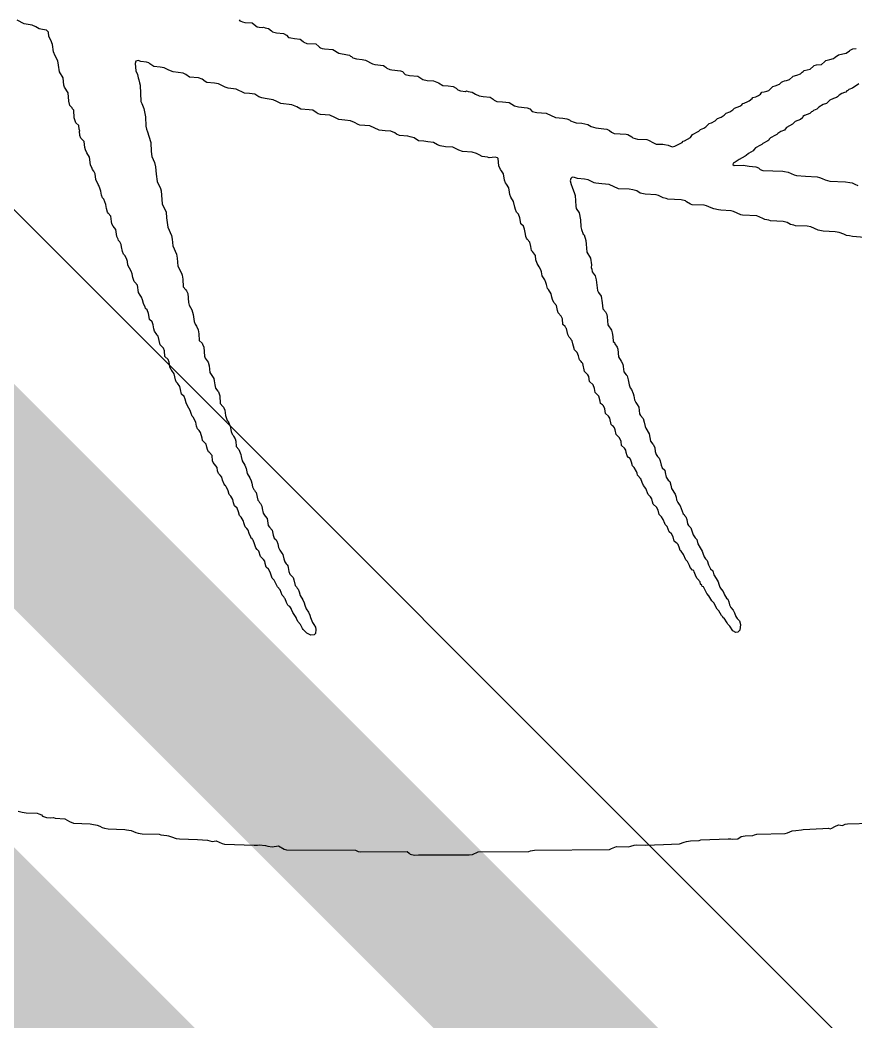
# Model space of a CAD drawing. Header units: inches. Extents: x 0 to 12.7, y -0.1 to 3.5.
# Drawn here: x 0.9198 to 1.025, y 0.5391 to 0.6652 of the extents above; entities that cross this region are included whole.
import ezdxf

# ---------------------------------------------------------------- set-up
doc = ezdxf.new("R2010")
doc.units = ezdxf.units.IN
doc.header["$MEASUREMENT"] = 0
doc.layers.add('Bottom Overlay', color=54, linetype='Continuous')
doc.layers.add('Top Layer', color=1, linetype='Continuous')

msp = doc.modelspace()

# ---------------------------------------------------------------- linework, layer by layer
at = {"layer": 'Bottom Overlay'}
for p, q in [((0.92032, 0.66476), (0.91945, 0.66521)), ((0.9206, 0.66469), (0.92032, 0.66476)), ((0.94739, 0.66524), (0.94749, 0.66514)), ((0.94749, 0.66514), (0.94763, 0.66507)), ((0.94763, 0.66507), (0.94784, 0.665)), ((0.94784, 0.665), (0.94812, 0.66493)), ((0.94812, 0.66493), (0.94902, 0.66486)), ((0.94902, 0.66486), (0.94951, 0.66451)), ((0.92133, 0.66458), (0.9206, 0.66469)), ((0.92182, 0.66438), (0.92133, 0.66458)), ((0.92224, 0.6641), (0.92182, 0.66438)), ((0.92265, 0.66403), (0.92224, 0.6641)), ((0.92314, 0.66396), (0.92265, 0.66403)), ((0.92338, 0.66371), (0.92314, 0.66396)), ((0.92345, 0.66316), (0.92338, 0.66371)), ((0.94951, 0.66451), (0.94965, 0.66438)), ((0.94965, 0.66438), (0.94993, 0.66431)), ((0.94993, 0.66431), (0.95038, 0.66427)), ((0.95038, 0.66427), (0.95048, 0.66431)), ((0.95048, 0.66431), (0.95069, 0.66424)), ((0.95069, 0.66424), (0.95111, 0.66417)), ((0.95111, 0.66417), (0.95149, 0.66385)), ((0.95149, 0.66385), (0.9516, 0.66375)), ((0.9516, 0.66375), (0.95209, 0.66361)), ((0.95209, 0.66361), (0.95299, 0.66354)), ((0.95299, 0.66354), (0.95334, 0.66333)), ((0.9237, 0.66271), (0.92345, 0.66316)), ((0.92391, 0.66215), (0.9237, 0.66271)), ((0.95334, 0.66333), (0.95362, 0.66305)), ((0.95362, 0.66305), (0.95389, 0.66298)), ((0.95389, 0.66298), (0.95438, 0.66291)), ((0.95438, 0.66291), (0.95508, 0.66284)), ((0.95508, 0.66284), (0.95546, 0.66253)), ((0.95546, 0.66253), (0.95556, 0.66243)), ((0.95556, 0.66243), (0.95591, 0.66229)), ((0.95591, 0.66229), (0.95703, 0.66222)), ((0.92401, 0.66121), (0.92391, 0.66215)), ((0.92422, 0.66072), (0.92401, 0.66121)), ((0.95703, 0.66222), (0.95741, 0.6619)), ((0.95741, 0.6619), (0.95751, 0.6618)), ((0.95751, 0.6618), (0.95765, 0.66173)), ((0.95765, 0.66173), (0.95786, 0.66166)), ((0.95786, 0.66166), (0.95814, 0.66159)), ((0.95814, 0.66159), (0.95918, 0.66152)), ((0.95918, 0.66152), (0.95995, 0.66104)), ((0.95995, 0.66104), (0.96103, 0.66086)), ((1.0234, 0.66097), (1.02379, 0.66107)), ((1.02379, 0.66107), (1.02421, 0.66135)), ((1.02421, 0.66135), (1.02431, 0.66145)), ((1.02431, 0.66145), (1.02466, 0.66159)), ((1.02466, 0.66159), (1.02507, 0.66166)), ((0.92457, 0.6601), (0.92422, 0.66072)), ((0.92464, 0.65954), (0.92457, 0.6601)), ((0.93441, 0.66006), (0.93431, 0.65975)), ((0.93431, 0.65975), (0.93438, 0.65884)), ((0.93469, 0.66013), (0.93441, 0.66006)), ((0.93504, 0.65999), (0.93469, 0.66013)), ((0.93573, 0.65992), (0.93504, 0.65999)), ((0.93601, 0.65985), (0.93573, 0.65992)), ((0.93615, 0.65971), (0.93601, 0.65985)), ((0.93664, 0.65937), (0.93615, 0.65971)), ((0.96103, 0.66086), (0.9613, 0.66079)), ((0.9613, 0.66079), (0.96141, 0.66069)), ((0.96141, 0.66069), (0.96155, 0.66062)), ((0.96155, 0.66062), (0.96169, 0.66048)), ((0.96169, 0.66048), (0.96217, 0.66034)), ((0.96217, 0.66034), (0.96287, 0.66027)), ((0.96287, 0.66027), (0.96332, 0.66017)), ((0.96332, 0.66017), (0.96419, 0.65971)), ((0.96419, 0.65971), (0.96447, 0.65964)), ((1.02069, 0.65964), (1.02107, 0.65996)), ((1.02107, 0.65996), (1.02125, 0.66013)), ((1.02125, 0.66013), (1.02173, 0.66027)), ((1.02173, 0.66027), (1.02219, 0.66037)), ((1.02219, 0.66037), (1.02243, 0.66055)), ((1.02243, 0.66055), (1.02285, 0.66083)), ((1.02285, 0.66083), (1.0234, 0.66097)), ((0.92478, 0.6587), (0.92464, 0.65954)), ((0.92526, 0.65794), (0.92478, 0.6587)), ((0.93438, 0.65884), (0.93459, 0.65836)), ((0.93747, 0.6593), (0.93664, 0.65937)), ((0.93796, 0.65923), (0.93747, 0.6593)), ((0.93855, 0.65891), (0.93796, 0.65923)), ((0.93911, 0.6587), (0.93855, 0.65891)), ((0.94033, 0.65853), (0.93911, 0.6587)), ((0.94067, 0.65839), (0.94033, 0.65853)), ((0.96447, 0.65964), (0.96558, 0.6595)), ((0.96558, 0.6595), (0.96572, 0.65937)), ((0.96572, 0.65937), (0.96586, 0.6593)), ((0.96586, 0.6593), (0.966, 0.65916)), ((0.966, 0.65916), (0.96635, 0.65902)), ((0.96635, 0.65902), (0.96663, 0.65895)), ((0.96663, 0.65895), (0.96771, 0.65884)), ((0.96771, 0.65884), (0.96795, 0.65874)), ((0.96795, 0.65874), (0.9683, 0.65839)), ((1.01759, 0.65829), (1.01805, 0.65846)), ((1.01805, 0.65846), (1.01826, 0.65867)), ((1.01826, 0.65867), (1.01839, 0.65874)), ((1.01839, 0.65874), (1.01853, 0.65888)), ((1.01853, 0.65888), (1.01926, 0.65905)), ((1.01926, 0.65905), (1.01968, 0.6594)), ((1.01968, 0.6594), (1.01979, 0.6595)), ((1.01979, 0.6595), (1.02006, 0.65957)), ((1.02006, 0.65957), (1.02069, 0.65964)), ((0.92533, 0.65703), (0.92526, 0.65794)), ((0.93459, 0.65836), (0.93469, 0.65797)), ((0.93469, 0.65797), (0.93476, 0.6577)), ((0.93476, 0.6577), (0.93486, 0.65731)), ((0.93486, 0.65731), (0.93493, 0.65703)), ((0.94116, 0.65804), (0.94067, 0.65839)), ((0.94227, 0.65797), (0.94116, 0.65804)), ((0.94273, 0.6578), (0.94227, 0.65797)), ((0.94311, 0.65749), (0.94273, 0.6578)), ((0.94335, 0.65738), (0.94311, 0.65749)), ((0.94429, 0.65728), (0.94335, 0.65738)), ((0.94478, 0.65721), (0.94429, 0.65728)), ((0.94565, 0.65676), (0.94478, 0.65721)), ((0.9683, 0.65839), (0.96885, 0.65825)), ((0.96885, 0.65825), (0.9699, 0.65818)), ((0.9699, 0.65818), (0.97052, 0.65776)), ((0.97052, 0.65776), (0.97108, 0.65763)), ((0.97108, 0.65763), (0.97185, 0.65756)), ((0.97185, 0.65756), (0.97205, 0.65749)), ((0.97205, 0.65749), (0.97251, 0.65731)), ((0.97251, 0.65731), (0.97303, 0.657)), ((1.0154, 0.65714), (1.01568, 0.65742)), ((1.01568, 0.65742), (1.01582, 0.65749)), ((1.01582, 0.65749), (1.01603, 0.65756)), ((1.01603, 0.65756), (1.01631, 0.65763)), ((1.01631, 0.65763), (1.01666, 0.65776)), ((1.01666, 0.65776), (1.01704, 0.65808)), ((1.01704, 0.65808), (1.01714, 0.65818)), ((1.01714, 0.65818), (1.01759, 0.65829)), ((1.02542, 0.65721), (1.02459, 0.65665)), ((0.9254, 0.65676), (0.92533, 0.65703)), ((0.92589, 0.65606), (0.9254, 0.65676)), ((0.92596, 0.65502), (0.92589, 0.65606)), ((0.93493, 0.65703), (0.93504, 0.65498)), ((0.94603, 0.65665), (0.94565, 0.65676)), ((0.94701, 0.65651), (0.94603, 0.65665)), ((0.94805, 0.65603), (0.94701, 0.65651)), ((0.94868, 0.65596), (0.94805, 0.65603)), ((0.94937, 0.65589), (0.94868, 0.65596)), ((0.97303, 0.657), (0.97372, 0.65693)), ((0.97372, 0.65693), (0.97435, 0.65686)), ((0.97435, 0.65686), (0.9747, 0.65665)), ((0.9747, 0.65665), (0.97491, 0.65644)), ((0.97491, 0.65644), (0.97526, 0.6563)), ((0.97526, 0.6563), (0.97588, 0.65623)), ((0.97588, 0.65623), (0.97602, 0.6563)), ((0.97602, 0.6563), (0.97623, 0.65623)), ((0.97623, 0.65623), (0.97672, 0.65616)), ((0.97672, 0.65616), (0.97713, 0.65589)), ((1.01304, 0.65589), (1.01321, 0.65613)), ((1.01321, 0.65613), (1.01349, 0.6562)), ((1.01349, 0.6562), (1.01384, 0.65627)), ((1.01384, 0.65627), (1.01408, 0.65637)), ((1.01408, 0.65637), (1.01457, 0.65686)), ((1.01457, 0.65686), (1.01485, 0.65693)), ((1.01485, 0.65693), (1.0154, 0.65714)), ((1.02327, 0.65596), (1.02292, 0.65575)), ((1.02361, 0.65609), (1.02327, 0.65596)), ((1.02375, 0.65616), (1.02361, 0.65609)), ((1.02389, 0.6563), (1.02375, 0.65616)), ((1.02403, 0.65637), (1.02389, 0.6563)), ((1.02414, 0.65648), (1.02403, 0.65637)), ((1.02459, 0.65665), (1.02414, 0.65648)), ((0.9261, 0.65446), (0.92596, 0.65502)), ((0.93504, 0.65498), (0.93514, 0.65474)), ((0.93514, 0.65474), (0.93542, 0.65411)), ((0.94989, 0.65557), (0.94937, 0.65589)), ((0.95024, 0.65543), (0.94989, 0.65557)), ((0.95069, 0.65533), (0.95024, 0.65543)), ((0.95167, 0.65519), (0.95069, 0.65533)), ((0.95215, 0.65498), (0.95167, 0.65519)), ((0.95264, 0.6547), (0.95215, 0.65498)), ((0.95403, 0.65456), (0.95264, 0.6547)), ((0.97713, 0.65589), (0.97762, 0.65568)), ((0.97762, 0.65568), (0.97811, 0.65561)), ((0.97811, 0.65561), (0.97898, 0.6555)), ((0.97898, 0.6555), (0.97936, 0.65526)), ((0.97936, 0.65526), (0.9795, 0.65512)), ((0.9795, 0.65512), (0.97985, 0.65498)), ((0.97985, 0.65498), (0.98054, 0.65491)), ((0.98054, 0.65491), (0.98138, 0.65484)), ((0.98138, 0.65484), (0.98207, 0.65443)), ((1.01067, 0.65456), (1.01081, 0.6547)), ((1.01081, 0.6547), (1.01095, 0.65477)), ((1.01095, 0.65477), (1.01144, 0.65498)), ((1.01144, 0.65498), (1.01158, 0.65505)), ((1.01158, 0.65505), (1.01196, 0.65536)), ((1.01196, 0.65536), (1.01206, 0.65547)), ((1.01206, 0.65547), (1.01245, 0.65557)), ((1.01245, 0.65557), (1.01279, 0.65571)), ((1.01279, 0.65571), (1.01304, 0.65589)), ((1.02132, 0.6547), (1.02093, 0.6546)), ((1.02177, 0.65516), (1.02132, 0.6547)), ((1.02222, 0.65533), (1.02177, 0.65516)), ((1.02257, 0.65547), (1.02222, 0.65533)), ((1.02271, 0.65554), (1.02257, 0.65547)), ((1.02292, 0.65575), (1.02271, 0.65554)), ((0.92638, 0.65418), (0.9261, 0.65446)), ((0.92644, 0.65404), (0.92638, 0.65418)), ((0.92658, 0.6539), (0.92644, 0.65404)), ((0.92665, 0.65293), (0.92658, 0.6539)), ((0.93542, 0.65411), (0.93553, 0.65345)), ((0.93553, 0.65345), (0.93559, 0.65303)), ((0.95466, 0.65429), (0.95403, 0.65456)), ((0.95515, 0.65401), (0.95466, 0.65429)), ((0.95619, 0.65394), (0.95515, 0.65401)), ((0.95668, 0.65387), (0.95619, 0.65394)), ((0.9571, 0.65359), (0.95668, 0.65387)), ((0.95734, 0.65342), (0.9571, 0.65359)), ((0.95762, 0.65335), (0.95734, 0.65342)), ((0.98207, 0.65443), (0.98256, 0.65429)), ((0.98256, 0.65429), (0.98364, 0.65418)), ((0.98364, 0.65418), (0.98399, 0.65404)), ((0.98399, 0.65404), (0.9843, 0.65373)), ((0.9843, 0.65373), (0.98486, 0.65359)), ((0.98486, 0.65359), (0.98604, 0.65352)), ((0.98604, 0.65352), (0.98722, 0.65296)), ((1.00845, 0.65324), (1.00872, 0.65352)), ((1.00872, 0.65352), (1.00918, 0.65369)), ((1.00918, 0.65369), (1.00956, 0.65394)), ((1.00956, 0.65394), (1.00977, 0.65415)), ((1.00977, 0.65415), (1.01043, 0.65439)), ((1.01043, 0.65439), (1.01067, 0.65456)), ((1.01923, 0.65345), (1.01857, 0.65321)), ((1.01944, 0.65366), (1.01923, 0.65345)), ((1.01958, 0.65373), (1.01944, 0.65366)), ((1.01968, 0.65383), (1.01958, 0.65373)), ((1.02013, 0.65401), (1.01968, 0.65383)), ((1.02038, 0.65425), (1.02013, 0.65401)), ((1.02093, 0.6546), (1.02038, 0.65425)), ((0.92672, 0.65265), (0.92665, 0.65293)), ((0.92686, 0.6523), (0.92672, 0.65265)), ((0.92721, 0.65195), (0.92686, 0.6523)), ((0.93559, 0.65303), (0.93566, 0.65185)), ((0.95883, 0.65324), (0.95762, 0.65335)), ((0.95946, 0.65296), (0.95883, 0.65324)), ((0.95995, 0.65269), (0.95946, 0.65296)), ((0.96071, 0.65262), (0.95995, 0.65269)), ((0.96141, 0.65255), (0.96071, 0.65262)), ((0.9619, 0.65234), (0.96141, 0.65255)), ((0.96238, 0.65206), (0.9619, 0.65234)), ((0.98722, 0.65296), (0.98813, 0.65289)), ((0.98813, 0.65289), (0.98865, 0.65279)), ((0.98865, 0.65279), (0.989, 0.65265)), ((0.989, 0.65265), (0.9891, 0.65255)), ((0.9891, 0.65255), (0.98955, 0.65237)), ((0.98955, 0.65237), (0.98983, 0.6523)), ((0.98983, 0.6523), (0.99053, 0.65223)), ((0.99053, 0.65223), (0.99129, 0.65209)), ((1.00615, 0.65178), (1.00657, 0.6522)), ((1.00657, 0.6522), (1.00684, 0.65227)), ((1.00684, 0.65227), (1.00733, 0.65255)), ((1.00733, 0.65255), (1.00761, 0.65282)), ((1.00761, 0.65282), (1.00806, 0.653)), ((1.00806, 0.653), (1.00845, 0.65324)), ((1.01739, 0.65244), (1.01707, 0.65213)), ((1.01805, 0.65269), (1.01739, 0.65244)), ((1.01829, 0.65293), (1.01805, 0.65269)), ((1.01836, 0.65307), (1.01829, 0.65293)), ((1.01857, 0.65321), (1.01836, 0.65307)), ((0.92728, 0.65147), (0.92721, 0.65195)), ((0.92735, 0.65126), (0.92728, 0.65147)), ((0.92731, 0.65122), (0.92735, 0.65126)), ((0.92735, 0.6507), (0.92731, 0.65122)), ((0.93566, 0.65185), (0.93573, 0.6515)), ((0.93573, 0.6515), (0.93587, 0.65115)), ((0.93587, 0.65115), (0.93601, 0.6506)), ((0.96259, 0.65199), (0.96238, 0.65206)), ((0.96384, 0.65192), (0.96259, 0.65199)), ((0.96503, 0.65136), (0.96384, 0.65192)), ((0.96579, 0.65129), (0.96503, 0.65136)), ((0.96649, 0.65122), (0.96579, 0.65129)), ((0.96698, 0.65102), (0.96649, 0.65122)), ((0.96722, 0.65084), (0.96698, 0.65102)), ((0.99129, 0.65209), (0.99171, 0.65182)), ((0.99171, 0.65182), (0.9923, 0.65164)), ((0.9923, 0.65164), (0.99331, 0.65154)), ((0.99331, 0.65154), (0.99366, 0.65147)), ((0.99366, 0.65147), (0.99401, 0.65133)), ((0.99401, 0.65133), (0.99425, 0.65109)), ((0.99425, 0.65109), (0.9946, 0.65095)), ((0.9946, 0.65095), (0.99613, 0.65088)), ((0.99613, 0.65088), (0.99634, 0.65081)), ((1.00448, 0.65081), (1.00524, 0.65122)), ((1.00524, 0.65122), (1.00545, 0.65143)), ((1.00545, 0.65143), (1.00591, 0.65161)), ((1.00591, 0.65161), (1.00615, 0.65178)), ((1.01519, 0.65095), (1.01506, 0.65081)), ((1.01558, 0.65119), (1.01519, 0.65095)), ((1.01603, 0.65136), (1.01558, 0.65119)), ((1.01613, 0.65147), (1.01603, 0.65136)), ((1.01631, 0.65171), (1.01613, 0.65147)), ((1.01707, 0.65213), (1.01631, 0.65171)), ((0.92749, 0.65035), (0.92735, 0.6507)), ((0.92791, 0.64994), (0.92749, 0.65035)), ((0.92798, 0.64917), (0.92791, 0.64994)), ((0.93601, 0.6506), (0.93626, 0.6498)), ((0.93626, 0.6498), (0.93633, 0.64868)), ((0.96757, 0.6507), (0.96722, 0.65084)), ((0.96865, 0.6506), (0.96757, 0.6507)), ((0.96892, 0.65053), (0.96865, 0.6506)), ((0.96941, 0.65039), (0.96892, 0.65053)), ((0.96997, 0.65004), (0.96941, 0.65039)), ((0.97066, 0.64997), (0.96997, 0.65004)), ((0.97115, 0.6499), (0.97066, 0.64997)), ((0.97185, 0.64983), (0.97115, 0.6499)), ((0.97237, 0.64952), (0.97185, 0.64983)), ((0.99634, 0.65081), (0.99683, 0.65053)), ((0.99683, 0.65053), (0.99696, 0.65039)), ((0.99696, 0.65039), (0.99752, 0.65025)), ((0.99752, 0.65025), (0.9987, 0.65018)), ((0.9987, 0.65018), (0.99891, 0.65011)), ((0.99891, 0.65011), (0.99954, 0.64976)), ((0.99954, 0.64976), (0.99989, 0.64962)), ((0.99989, 0.64962), (1.00055, 0.64959)), ((1.00055, 0.64959), (1.00072, 0.64962)), ((1.00072, 0.64962), (1.00093, 0.64955)), ((1.00225, 0.64935), (1.00316, 0.64983)), ((1.00316, 0.64983), (1.0033, 0.64997)), ((1.0033, 0.64997), (1.00344, 0.65004)), ((1.00344, 0.65004), (1.0042, 0.65046)), ((1.0042, 0.65046), (1.00431, 0.65056)), ((1.00431, 0.65056), (1.00437, 0.6507)), ((1.00437, 0.6507), (1.00448, 0.65081)), ((1.01332, 0.64969), (1.01318, 0.64955)), ((1.01394, 0.65004), (1.01332, 0.64969)), ((1.01408, 0.65011), (1.01394, 0.65004)), ((1.01412, 0.65022), (1.01408, 0.65011)), ((1.01429, 0.65039), (1.01412, 0.65022)), ((1.01492, 0.65074), (1.01429, 0.65039)), ((1.01506, 0.65081), (1.01492, 0.65074)), ((0.92805, 0.64889), (0.92798, 0.64917)), ((0.92822, 0.64851), (0.92805, 0.64889)), ((0.92857, 0.64795), (0.92822, 0.64851)), ((0.93633, 0.64868), (0.93639, 0.64806)), ((0.97272, 0.64938), (0.97237, 0.64952)), ((0.97338, 0.64928), (0.97272, 0.64938)), ((0.97428, 0.64921), (0.97338, 0.64928)), ((0.97505, 0.64886), (0.97428, 0.64921)), ((0.9755, 0.64868), (0.97505, 0.64886)), ((0.97672, 0.64858), (0.9755, 0.64868)), ((0.97727, 0.64844), (0.97672, 0.64858)), ((0.97759, 0.64827), (0.97727, 0.64844)), ((1.00093, 0.64955), (1.00142, 0.64948)), ((1.00142, 0.64948), (1.0019, 0.64928)), ((1.0019, 0.64928), (1.00225, 0.64935)), ((1.01151, 0.64844), (1.01123, 0.64816)), ((1.0121, 0.64875), (1.01151, 0.64844)), ((1.01217, 0.64889), (1.0121, 0.64875)), ((1.01241, 0.64914), (1.01217, 0.64889)), ((1.01304, 0.64948), (1.01241, 0.64914)), ((1.01318, 0.64955), (1.01304, 0.64948)), ((0.92867, 0.64701), (0.92857, 0.64795)), ((0.93639, 0.64806), (0.93674, 0.64729)), ((0.93674, 0.64729), (0.93688, 0.64674)), ((0.978, 0.64806), (0.97759, 0.64827)), ((0.97866, 0.64795), (0.978, 0.64806)), ((0.97887, 0.64788), (0.97866, 0.64795)), ((0.97964, 0.64795), (0.97887, 0.64788)), ((0.97992, 0.64788), (0.97964, 0.64795)), ((0.98002, 0.64778), (0.97992, 0.64788)), ((0.98009, 0.64688), (0.98002, 0.64778)), ((1.00959, 0.64722), (1.00956, 0.64705)), ((1.00984, 0.64733), (1.00959, 0.64722)), ((1.01032, 0.64768), (1.00984, 0.64733)), ((1.01109, 0.64809), (1.01032, 0.64768)), ((1.01123, 0.64816), (1.01109, 0.64809)), ((0.92888, 0.64653), (0.92867, 0.64701)), ((0.92895, 0.64639), (0.92888, 0.64653)), ((0.92912, 0.64621), (0.92895, 0.64639)), ((0.92926, 0.64587), (0.92912, 0.64621)), ((0.92937, 0.64514), (0.92926, 0.64587)), ((0.93688, 0.64674), (0.93695, 0.64583)), ((0.93695, 0.64583), (0.93706, 0.64489)), ((0.9803, 0.64639), (0.98009, 0.64688)), ((0.98044, 0.64625), (0.9803, 0.64639)), ((0.98068, 0.64587), (0.98044, 0.64625)), ((0.98079, 0.64507), (0.98068, 0.64587)), ((1.00956, 0.64705), (1.0097, 0.64691)), ((1.0097, 0.64691), (1.01085, 0.64695)), ((1.01085, 0.64695), (1.01161, 0.64681)), ((1.01161, 0.64681), (1.01245, 0.64674)), ((1.01245, 0.64674), (1.01279, 0.6466)), ((1.01279, 0.6466), (1.01297, 0.64642)), ((1.01297, 0.64642), (1.01332, 0.64628)), ((1.01332, 0.64628), (1.01582, 0.64621)), ((1.01582, 0.64621), (1.01603, 0.64615)), ((1.01603, 0.64615), (1.01652, 0.64608)), ((1.01652, 0.64608), (1.01728, 0.64573)), ((0.92965, 0.64451), (0.92937, 0.64514)), ((0.93706, 0.64489), (0.93751, 0.64402)), ((0.98093, 0.64472), (0.98079, 0.64507)), ((0.98107, 0.64458), (0.98093, 0.64472)), ((0.98134, 0.64409), (0.98107, 0.64458)), ((0.98914, 0.64528), (0.98907, 0.645)), ((0.98907, 0.645), (0.98917, 0.64454)), ((0.98931, 0.64545), (0.98914, 0.64528)), ((0.98962, 0.64541), (0.98931, 0.64545)), ((0.98997, 0.64528), (0.98962, 0.64541)), ((0.99088, 0.64521), (0.98997, 0.64528)), ((0.99133, 0.6451), (0.99088, 0.64521)), ((0.99209, 0.64475), (0.99133, 0.6451)), ((0.9923, 0.64468), (0.99209, 0.64475)), ((0.99307, 0.64461), (0.9923, 0.64468)), ((0.99397, 0.64454), (0.99307, 0.64461)), ((1.01728, 0.64573), (1.01756, 0.64566)), ((1.01756, 0.64566), (1.01867, 0.64559)), ((1.01867, 0.64559), (1.02017, 0.64548)), ((1.02017, 0.64548), (1.02045, 0.64541)), ((1.02045, 0.64541), (1.0208, 0.64528)), ((1.0208, 0.64528), (1.02118, 0.6451)), ((1.02118, 0.6451), (1.02173, 0.64496)), ((1.02173, 0.64496), (1.02372, 0.64486)), ((1.02372, 0.64486), (1.02427, 0.64479)), ((1.02427, 0.64479), (1.02455, 0.64472)), ((1.02455, 0.64472), (1.0249, 0.64458)), ((1.0249, 0.64458), (1.02528, 0.64441)), ((0.92975, 0.64441), (0.92965, 0.64451)), ((0.92992, 0.64395), (0.92975, 0.64441)), ((0.92999, 0.64367), (0.92992, 0.64395)), ((0.93006, 0.64319), (0.92999, 0.64367)), ((0.93751, 0.64402), (0.93758, 0.64374)), ((0.93758, 0.64374), (0.93765, 0.64263)), ((0.98141, 0.64354), (0.98134, 0.64409)), ((0.98148, 0.64326), (0.98141, 0.64354)), ((0.98917, 0.64454), (0.98931, 0.6442)), ((0.98931, 0.6442), (0.98962, 0.6434)), ((0.98962, 0.6434), (0.98969, 0.64312)), ((0.99516, 0.64399), (0.99397, 0.64454)), ((0.99648, 0.64392), (0.99516, 0.64399)), ((0.99696, 0.64385), (0.99648, 0.64392)), ((0.99745, 0.64371), (0.99696, 0.64385)), ((0.99787, 0.64343), (0.99745, 0.64371)), ((0.99829, 0.64336), (0.99787, 0.64343)), ((0.9985, 0.64329), (0.99829, 0.64336)), ((0.9302, 0.64284), (0.93006, 0.64319)), ((0.93038, 0.64267), (0.9302, 0.64284)), ((0.93062, 0.64201), (0.93038, 0.64267)), ((0.93765, 0.64263), (0.93772, 0.64207)), ((0.93772, 0.64207), (0.9382, 0.64103)), ((0.98159, 0.64294), (0.98148, 0.64326)), ((0.98194, 0.64239), (0.98159, 0.64294)), ((0.98211, 0.64166), (0.98194, 0.64239)), ((0.98969, 0.64312), (0.98976, 0.6418)), ((0.99989, 0.64322), (0.9985, 0.64329)), ((1.00017, 0.64315), (0.99989, 0.64322)), ((1.00076, 0.64284), (1.00017, 0.64315)), ((1.00114, 0.64274), (1.00076, 0.64284)), ((1.00135, 0.64267), (1.00114, 0.64274)), ((1.00302, 0.6426), (1.00135, 0.64267)), ((1.00357, 0.64246), (1.00302, 0.6426)), ((1.00371, 0.64232), (1.00357, 0.64246)), ((1.0042, 0.64204), (1.00371, 0.64232)), ((0.93069, 0.64152), (0.93062, 0.64201)), ((0.93083, 0.64103), (0.93069, 0.64152)), ((0.93093, 0.64093), (0.93083, 0.64103)), ((0.93125, 0.64054), (0.93093, 0.64093)), ((0.9382, 0.64103), (0.93827, 0.64034)), ((0.98218, 0.64138), (0.98211, 0.64166)), ((0.98232, 0.64103), (0.98218, 0.64138)), ((0.98256, 0.64079), (0.98232, 0.64103)), ((0.98274, 0.64034), (0.98256, 0.64079)), ((0.98976, 0.6418), (0.98983, 0.64152)), ((0.98983, 0.64152), (0.99018, 0.64096)), ((0.99018, 0.64096), (0.99035, 0.64009)), ((1.00441, 0.64197), (1.0042, 0.64204)), ((1.00594, 0.6419), (1.00441, 0.64197)), ((1.00622, 0.64183), (1.00594, 0.6419)), ((1.00681, 0.64159), (1.00622, 0.64183)), ((1.00716, 0.64145), (1.00681, 0.64159)), ((1.00775, 0.64134), (1.00716, 0.64145)), ((1.00803, 0.64127), (1.00775, 0.64134)), ((1.00935, 0.6412), (1.00803, 0.64127)), ((1.00963, 0.64114), (1.00935, 0.6412)), ((1.01053, 0.64072), (1.00963, 0.64114)), ((0.93132, 0.63985), (0.93125, 0.64054)), ((0.93139, 0.63957), (0.93132, 0.63985)), ((0.93156, 0.63926), (0.93139, 0.63957)), ((0.93827, 0.64034), (0.93841, 0.63915)), ((0.9828, 0.63985), (0.98274, 0.64034)), ((0.98287, 0.63957), (0.9828, 0.63985)), ((0.98319, 0.63926), (0.98287, 0.63957)), ((0.99035, 0.64009), (0.99042, 0.63919)), ((1.01074, 0.64065), (1.01053, 0.64072)), ((1.01255, 0.64058), (1.01074, 0.64065)), ((1.01332, 0.64023), (1.01255, 0.64058)), ((1.01356, 0.64013), (1.01332, 0.64023)), ((1.01408, 0.64002), (1.01356, 0.64013)), ((1.01429, 0.63995), (1.01408, 0.64002)), ((1.01589, 0.63988), (1.01429, 0.63995)), ((1.01638, 0.63974), (1.01589, 0.63988)), ((1.01679, 0.63947), (1.01638, 0.63974)), ((0.93187, 0.63887), (0.93156, 0.63926)), ((0.93201, 0.63797), (0.93187, 0.63887)), ((0.93841, 0.63915), (0.9389, 0.63811)), ((0.98333, 0.63891), (0.98319, 0.63926)), ((0.98343, 0.63825), (0.98333, 0.63891)), ((0.99042, 0.63919), (0.99049, 0.63884)), ((0.99049, 0.63884), (0.9907, 0.63828)), ((0.9907, 0.63828), (0.99081, 0.63818)), ((1.01721, 0.6394), (1.01679, 0.63947)), ((1.01742, 0.63933), (1.01721, 0.6394)), ((1.01888, 0.63926), (1.01742, 0.63933)), ((1.01937, 0.63919), (1.01888, 0.63926)), ((1.02027, 0.63877), (1.01937, 0.63919)), ((1.02069, 0.6387), (1.02027, 0.63877)), ((1.0209, 0.63863), (1.02069, 0.6387)), ((1.02243, 0.63856), (1.0209, 0.63863)), ((1.02292, 0.63849), (1.02243, 0.63856)), ((1.02351, 0.63825), (1.02292, 0.63849)), ((0.93215, 0.63762), (0.93201, 0.63797)), ((0.93222, 0.63748), (0.93215, 0.63762)), ((0.93239, 0.63731), (0.93222, 0.63748)), ((0.93253, 0.63696), (0.93239, 0.63731)), ((0.9389, 0.63811), (0.93897, 0.63762)), ((0.93897, 0.63762), (0.93904, 0.63679)), ((0.9835, 0.63797), (0.98343, 0.63825)), ((0.98357, 0.63776), (0.9835, 0.63797)), ((0.98364, 0.63762), (0.98357, 0.63776)), ((0.98399, 0.63727), (0.98364, 0.63762)), ((0.98413, 0.63672), (0.98399, 0.63727)), ((0.99081, 0.63818), (0.99102, 0.63748)), ((0.99102, 0.63748), (0.99108, 0.637)), ((1.02386, 0.63811), (1.02351, 0.63825)), ((1.02421, 0.63804), (1.02386, 0.63811)), ((1.02462, 0.63797), (1.02421, 0.63804)), ((1.02612, 0.63787), (1.02462, 0.63797)), ((0.9326, 0.63668), (0.93253, 0.63696)), ((0.93271, 0.63609), (0.9326, 0.63668)), ((0.93285, 0.63574), (0.93271, 0.63609)), ((0.93299, 0.6356), (0.93285, 0.63574)), ((0.93904, 0.63679), (0.93953, 0.63574)), ((0.93953, 0.63574), (0.9396, 0.63526)), ((0.9842, 0.63623), (0.98413, 0.63672)), ((0.98434, 0.63609), (0.9842, 0.63623)), ((0.98468, 0.6356), (0.98434, 0.63609)), ((0.99108, 0.637), (0.99115, 0.63602)), ((0.99115, 0.63602), (0.99164, 0.63526)), ((0.93323, 0.63522), (0.93299, 0.6356)), ((0.93333, 0.63484), (0.93323, 0.63522)), ((0.9334, 0.63435), (0.93333, 0.63484)), ((0.9396, 0.63526), (0.9397, 0.63425)), ((0.98475, 0.63505), (0.98468, 0.6356)), ((0.98489, 0.63456), (0.98475, 0.63505)), ((0.98517, 0.63414), (0.98489, 0.63456)), ((0.99164, 0.63526), (0.99175, 0.63439)), ((0.93379, 0.63362), (0.9334, 0.63435)), ((0.93392, 0.63327), (0.93379, 0.63362)), ((0.93403, 0.63282), (0.93392, 0.63327)), ((0.9397, 0.63425), (0.94015, 0.63338)), ((0.94015, 0.63338), (0.94022, 0.6331)), ((0.98538, 0.63379), (0.98517, 0.63414)), ((0.98545, 0.63352), (0.98538, 0.63379)), ((0.98552, 0.63303), (0.98545, 0.63352)), ((0.99175, 0.63439), (0.99171, 0.63407)), ((0.99171, 0.63407), (0.99178, 0.63386)), ((0.99178, 0.63386), (0.99185, 0.63352)), ((0.99185, 0.63352), (0.9922, 0.63303)), ((0.93417, 0.63233), (0.93403, 0.63282)), ((0.93427, 0.63223), (0.93417, 0.63233)), ((0.93459, 0.63185), (0.93427, 0.63223)), ((0.94022, 0.6331), (0.94029, 0.63261)), ((0.94029, 0.63261), (0.94036, 0.63164)), ((0.98587, 0.63254), (0.98552, 0.63303)), ((0.98601, 0.63219), (0.98587, 0.63254)), ((0.98608, 0.63192), (0.98601, 0.63219)), ((0.9922, 0.63303), (0.99234, 0.63254)), ((0.99234, 0.63254), (0.99241, 0.63185)), ((0.93473, 0.63094), (0.93459, 0.63185)), ((0.93493, 0.63059), (0.93473, 0.63094)), ((0.94036, 0.63164), (0.94067, 0.63125)), ((0.94067, 0.63125), (0.94078, 0.63115)), ((0.94078, 0.63115), (0.94092, 0.6308)), ((0.94092, 0.6308), (0.94102, 0.62965)), ((0.98621, 0.63143), (0.98608, 0.63192)), ((0.98632, 0.63132), (0.98621, 0.63143)), ((0.98667, 0.63077), (0.98632, 0.63132)), ((0.98677, 0.63032), (0.98667, 0.63077)), ((0.99241, 0.63185), (0.99251, 0.63119)), ((0.99251, 0.63119), (0.99262, 0.63094)), ((0.99262, 0.63094), (0.99296, 0.63045)), ((0.93511, 0.63035), (0.93493, 0.63059)), ((0.93525, 0.63), (0.93511, 0.63035)), ((0.93535, 0.62955), (0.93525, 0.63)), ((0.93556, 0.62906), (0.93535, 0.62955)), ((0.94102, 0.62965), (0.94109, 0.62931)), ((0.98684, 0.63004), (0.98677, 0.63032)), ((0.98701, 0.62965), (0.98684, 0.63004)), ((0.98733, 0.62927), (0.98701, 0.62965)), ((0.99296, 0.63045), (0.9931, 0.62962)), ((0.9931, 0.62962), (0.99317, 0.62885)), ((0.93563, 0.62892), (0.93556, 0.62906)), ((0.9358, 0.62875), (0.93563, 0.62892)), ((0.93598, 0.6283), (0.9358, 0.62875)), ((0.93605, 0.62781), (0.93598, 0.6283)), ((0.94109, 0.62931), (0.94144, 0.62875)), ((0.94144, 0.62875), (0.94154, 0.62844)), ((0.94154, 0.62844), (0.94161, 0.62816)), ((0.98747, 0.62865), (0.98733, 0.62927)), ((0.98754, 0.62837), (0.98747, 0.62865)), ((0.98795, 0.62795), (0.98754, 0.62837)), ((0.99317, 0.62885), (0.99352, 0.62851)), ((0.99352, 0.62851), (0.99366, 0.62816)), ((0.93612, 0.62753), (0.93605, 0.62781)), ((0.93643, 0.62722), (0.93612, 0.62753)), ((0.93657, 0.62687), (0.93643, 0.62722)), ((0.94161, 0.62816), (0.94172, 0.62729)), ((0.94172, 0.62729), (0.94186, 0.62694)), ((0.94186, 0.62694), (0.94203, 0.6267)), ((0.98809, 0.6276), (0.98795, 0.62795)), ((0.98816, 0.62691), (0.98809, 0.6276)), ((0.99366, 0.62816), (0.99373, 0.62788)), ((0.99373, 0.62788), (0.9938, 0.62684)), ((0.93667, 0.62635), (0.93657, 0.62687)), ((0.93674, 0.62607), (0.93667, 0.62635)), ((0.93702, 0.62565), (0.93674, 0.62607)), ((0.93709, 0.62551), (0.93702, 0.62565)), ((0.94203, 0.6267), (0.94224, 0.62621)), ((0.94224, 0.62621), (0.94231, 0.62572)), ((0.94231, 0.62572), (0.94238, 0.62489)), ((0.98844, 0.62663), (0.98816, 0.62691)), ((0.98851, 0.62649), (0.98844, 0.62663)), ((0.98861, 0.62638), (0.98851, 0.62649)), ((0.98879, 0.62565), (0.98861, 0.62638)), ((0.98886, 0.62545), (0.98879, 0.62565)), ((0.9938, 0.62684), (0.99425, 0.62618)), ((0.99425, 0.62618), (0.99436, 0.62586)), ((0.99436, 0.62586), (0.99442, 0.62538)), ((0.9372, 0.62541), (0.93709, 0.62551)), ((0.93744, 0.62433), (0.9372, 0.62541)), ((0.94238, 0.62489), (0.94273, 0.62454)), ((0.94273, 0.62454), (0.9428, 0.6244)), ((0.9428, 0.6244), (0.94294, 0.62405)), ((0.98893, 0.62531), (0.98886, 0.62545)), ((0.98914, 0.6251), (0.98893, 0.62531)), ((0.98921, 0.62496), (0.98914, 0.6251)), ((0.98931, 0.62485), (0.98921, 0.62496)), ((0.98941, 0.62447), (0.98931, 0.62485)), ((0.98948, 0.62419), (0.98941, 0.62447)), ((0.99442, 0.62538), (0.99449, 0.62475)), ((0.99449, 0.62475), (0.99463, 0.62461)), ((0.99463, 0.62461), (0.9947, 0.62447)), ((0.9947, 0.62447), (0.99498, 0.62405)), ((0.93786, 0.62391), (0.93744, 0.62433)), ((0.938, 0.62357), (0.93786, 0.62391)), ((0.93806, 0.62287), (0.938, 0.62357)), ((0.94294, 0.62405), (0.94304, 0.62291)), ((0.98962, 0.62371), (0.98948, 0.62419)), ((0.98994, 0.62339), (0.98962, 0.62371)), ((0.99011, 0.62294), (0.98994, 0.62339)), ((0.99498, 0.62405), (0.99505, 0.62378)), ((0.99505, 0.62378), (0.99516, 0.62284)), ((0.93845, 0.62249), (0.93806, 0.62287)), ((0.93859, 0.62214), (0.93845, 0.62249)), ((0.93869, 0.62155), (0.93859, 0.62214)), ((0.94304, 0.62291), (0.94314, 0.62266)), ((0.94314, 0.62266), (0.94349, 0.62217)), ((0.94349, 0.62217), (0.94363, 0.62169)), ((0.99025, 0.62245), (0.99011, 0.62294)), ((0.99046, 0.62224), (0.99025, 0.62245)), ((0.99053, 0.62211), (0.99046, 0.62224)), ((0.99067, 0.62197), (0.99053, 0.62211)), ((0.99088, 0.62099), (0.99067, 0.62197)), ((0.99516, 0.62284), (0.9955, 0.62228)), ((0.9955, 0.62228), (0.99568, 0.6219)), ((0.99568, 0.6219), (0.99575, 0.62162)), ((0.93883, 0.6212), (0.93869, 0.62155)), ((0.93893, 0.6211), (0.93883, 0.6212)), ((0.93921, 0.62068), (0.93893, 0.6211)), ((0.93939, 0.61995), (0.93921, 0.62068)), ((0.94363, 0.62169), (0.9437, 0.62085)), ((0.9437, 0.62085), (0.94419, 0.62009)), ((0.99129, 0.62057), (0.99088, 0.62099)), ((0.99575, 0.62162), (0.99582, 0.62092)), ((0.99582, 0.62092), (0.99613, 0.62054)), ((0.93946, 0.61967), (0.93939, 0.61995)), ((0.93963, 0.6195), (0.93946, 0.61967)), ((0.93994, 0.61911), (0.93963, 0.6195)), ((0.94419, 0.62009), (0.94426, 0.61981)), ((0.94426, 0.61981), (0.94433, 0.61932)), ((0.9914, 0.62033), (0.99129, 0.62057)), ((0.9915, 0.61974), (0.9914, 0.62033)), ((0.99195, 0.61929), (0.9915, 0.61974)), ((0.99613, 0.62054), (0.99623, 0.62044)), ((0.99623, 0.62044), (0.99637, 0.61995)), ((0.99637, 0.61995), (0.99648, 0.61929)), ((0.94001, 0.6187), (0.93994, 0.61911)), ((0.94015, 0.61814), (0.94001, 0.6187)), ((0.94047, 0.61783), (0.94015, 0.61814)), ((0.94433, 0.61932), (0.9444, 0.6189)), ((0.9444, 0.6189), (0.94471, 0.61852)), ((0.94471, 0.61852), (0.94481, 0.61842)), ((0.94481, 0.61842), (0.94495, 0.61793)), ((0.99213, 0.61883), (0.99195, 0.61929)), ((0.9922, 0.61835), (0.99213, 0.61883)), ((0.99269, 0.61786), (0.9922, 0.61835)), ((0.99648, 0.61929), (0.99662, 0.61894)), ((0.99662, 0.61894), (0.99679, 0.6187)), ((0.99679, 0.6187), (0.997, 0.61821)), ((0.997, 0.61821), (0.99707, 0.61793)), ((0.9406, 0.61748), (0.94047, 0.61783)), ((0.94071, 0.61703), (0.9406, 0.61748)), ((0.94088, 0.61664), (0.94071, 0.61703)), ((0.94495, 0.61793), (0.94502, 0.61696)), ((0.94502, 0.61696), (0.94534, 0.61657)), ((0.99282, 0.61723), (0.99269, 0.61786)), ((0.99289, 0.61696), (0.99282, 0.61723)), ((0.993, 0.61685), (0.99289, 0.61696)), ((0.99314, 0.61678), (0.993, 0.61685)), ((0.99707, 0.61793), (0.99717, 0.61741)), ((0.99717, 0.61741), (0.99731, 0.61706)), ((0.99731, 0.61706), (0.99749, 0.61682)), ((0.94123, 0.61609), (0.94088, 0.61664)), ((0.94134, 0.6157), (0.94123, 0.61609)), ((0.94147, 0.61536), (0.94134, 0.6157)), ((0.94534, 0.61657), (0.94544, 0.61647)), ((0.94544, 0.61647), (0.94558, 0.61612)), ((0.94558, 0.61612), (0.94568, 0.61546)), ((0.99328, 0.61664), (0.99314, 0.61678)), ((0.99342, 0.6163), (0.99328, 0.61664)), ((0.99352, 0.6157), (0.99342, 0.6163)), ((0.99387, 0.61536), (0.99352, 0.6157)), ((0.99749, 0.61682), (0.99769, 0.61647)), ((0.99769, 0.61647), (0.9978, 0.61567)), ((0.9978, 0.61567), (0.9979, 0.61543)), ((0.94161, 0.61522), (0.94147, 0.61536)), ((0.94196, 0.61459), (0.94161, 0.61522)), ((0.94203, 0.6141), (0.94196, 0.61459)), ((0.94568, 0.61546), (0.94575, 0.61518)), ((0.94575, 0.61518), (0.94589, 0.61483)), ((0.94589, 0.61483), (0.946, 0.61473)), ((0.946, 0.61473), (0.94607, 0.61459)), ((0.94607, 0.61459), (0.94628, 0.6141)), ((0.99404, 0.61511), (0.99387, 0.61536)), ((0.99422, 0.61431), (0.99404, 0.61511)), ((0.99439, 0.61414), (0.99422, 0.61431)), ((0.9979, 0.61543), (0.99825, 0.61508)), ((0.99825, 0.61508), (0.99839, 0.61459)), ((0.99839, 0.61459), (0.9985, 0.61407)), ((0.94217, 0.61376), (0.94203, 0.6141)), ((0.94238, 0.61355), (0.94217, 0.61376)), ((0.94245, 0.61341), (0.94238, 0.61355)), ((0.94255, 0.6133), (0.94245, 0.61341)), ((0.94273, 0.61257), (0.94255, 0.6133)), ((0.94628, 0.6141), (0.94638, 0.61344)), ((0.94638, 0.61344), (0.94652, 0.61309)), ((0.94652, 0.61309), (0.94662, 0.61299)), ((0.99453, 0.61407), (0.99439, 0.61414)), ((0.99463, 0.61389), (0.99453, 0.61407)), ((0.99474, 0.61365), (0.99463, 0.61389)), ((0.99484, 0.61306), (0.99474, 0.61365)), ((0.99529, 0.61261), (0.99484, 0.61306)), ((0.9985, 0.61407), (0.9986, 0.61383)), ((0.9986, 0.61383), (0.99902, 0.61313)), ((0.99902, 0.61313), (0.99916, 0.61222)), ((0.9428, 0.61229), (0.94273, 0.61257)), ((0.94325, 0.61184), (0.9428, 0.61229)), ((0.94335, 0.61146), (0.94325, 0.61184)), ((0.94662, 0.61299), (0.94669, 0.61285)), ((0.94669, 0.61285), (0.9469, 0.6125)), ((0.9469, 0.6125), (0.94697, 0.61222)), ((0.94697, 0.61222), (0.94704, 0.61153)), ((0.99547, 0.61216), (0.99529, 0.61261)), ((0.99554, 0.61167), (0.99547, 0.61216)), ((0.99916, 0.61222), (0.99947, 0.61184)), ((0.99947, 0.61184), (0.99957, 0.61174)), ((0.94342, 0.61118), (0.94335, 0.61146)), ((0.94353, 0.61087), (0.94342, 0.61118)), ((0.94367, 0.6108), (0.94353, 0.61087)), ((0.94398, 0.61042), (0.94367, 0.6108)), ((0.94704, 0.61153), (0.94735, 0.61115)), ((0.94735, 0.61115), (0.9476, 0.61055)), ((0.9476, 0.61055), (0.94767, 0.61028)), ((0.99589, 0.61132), (0.99554, 0.61167)), ((0.99606, 0.61108), (0.99589, 0.61132)), ((0.99613, 0.6108), (0.99606, 0.61108)), ((0.99623, 0.61035), (0.99613, 0.6108)), ((0.99957, 0.61174), (0.99971, 0.61139)), ((0.99971, 0.61139), (0.99978, 0.6109)), ((0.99978, 0.6109), (0.99989, 0.61052)), ((0.99989, 0.61052), (0.99999, 0.61042)), ((0.94405, 0.60972), (0.94398, 0.61042)), ((0.94412, 0.60951), (0.94405, 0.60972)), ((0.94461, 0.60888), (0.94412, 0.60951)), ((0.94767, 0.61028), (0.94777, 0.60975)), ((0.94777, 0.60975), (0.94812, 0.6092)), ((0.99641, 0.61017), (0.99623, 0.61035)), ((0.99655, 0.6101), (0.99641, 0.61017)), ((0.99665, 0.60993), (0.99655, 0.6101)), ((0.99679, 0.60958), (0.99665, 0.60993)), ((0.99693, 0.60909), (0.99679, 0.60958)), ((0.99999, 0.61042), (1.00006, 0.61028)), ((1.00006, 0.61028), (1.00027, 0.61007)), ((1.00027, 0.61007), (1.00041, 0.60972)), ((1.00041, 0.60972), (1.00051, 0.6092)), ((0.94467, 0.60847), (0.94461, 0.60888)), ((0.94481, 0.60812), (0.94467, 0.60847)), ((0.94502, 0.60791), (0.94481, 0.60812)), ((0.94812, 0.6092), (0.94829, 0.60875)), ((0.94829, 0.60875), (0.9484, 0.60815)), ((0.9484, 0.60815), (0.94875, 0.6076)), ((0.99714, 0.60888), (0.99693, 0.60909)), ((0.99742, 0.6084), (0.99714, 0.60888)), ((0.99749, 0.60819), (0.99742, 0.6084)), ((0.99756, 0.60791), (0.99749, 0.60819)), ((1.00051, 0.6092), (1.00065, 0.60885)), ((1.00065, 0.60885), (1.00097, 0.60854)), ((1.00097, 0.60854), (1.00103, 0.60826)), ((1.00103, 0.60826), (1.00114, 0.60767)), ((0.9452, 0.60767), (0.94502, 0.60791)), ((0.9453, 0.60728), (0.9452, 0.60767)), ((0.94551, 0.6068), (0.9453, 0.60728)), ((0.94558, 0.60666), (0.94551, 0.6068)), ((0.94875, 0.6076), (0.94892, 0.60721)), ((0.94892, 0.60721), (0.94899, 0.60694)), ((0.94899, 0.60694), (0.94909, 0.60648)), ((0.99776, 0.6077), (0.99756, 0.60791)), ((0.99783, 0.60756), (0.99776, 0.6077)), ((0.99794, 0.60746), (0.99783, 0.60756)), ((0.99811, 0.60701), (0.99794, 0.60746)), ((0.99829, 0.60662), (0.99811, 0.60701)), ((1.00114, 0.60767), (1.00138, 0.60728)), ((1.00138, 0.60728), (1.00159, 0.60715)), ((1.00159, 0.60715), (1.00173, 0.60666)), ((0.94568, 0.60662), (0.94558, 0.60666)), ((0.94572, 0.60652), (0.94568, 0.60662)), ((0.94582, 0.60641), (0.94572, 0.60652)), ((0.946, 0.60596), (0.94582, 0.60641)), ((0.94614, 0.60548), (0.946, 0.60596)), ((0.94634, 0.60527), (0.94614, 0.60548)), ((0.94909, 0.60648), (0.94923, 0.60614)), ((0.94923, 0.60614), (0.94934, 0.60603)), ((0.94934, 0.60603), (0.94941, 0.60589)), ((0.94941, 0.60589), (0.94955, 0.60575)), ((0.94955, 0.60575), (0.94975, 0.60478)), ((0.9986, 0.60624), (0.99829, 0.60662)), ((0.99888, 0.60548), (0.9986, 0.60624)), ((0.99916, 0.6052), (0.99888, 0.60548)), ((1.00173, 0.60666), (1.0018, 0.60624)), ((1.0018, 0.60624), (1.00229, 0.60555)), ((1.00229, 0.60555), (1.00239, 0.60516)), ((0.94659, 0.60488), (0.94634, 0.60527)), ((0.94669, 0.60443), (0.94659, 0.60488)), ((0.94683, 0.60408), (0.94669, 0.60443)), ((0.94975, 0.60478), (0.94989, 0.60464)), ((0.94989, 0.60464), (0.94996, 0.6045)), ((0.94996, 0.6045), (0.9501, 0.60436)), ((0.9501, 0.60436), (0.95024, 0.60401)), ((0.99933, 0.60495), (0.99916, 0.6052)), ((0.99943, 0.60457), (0.99933, 0.60495)), ((0.9995, 0.60429), (0.99943, 0.60457)), ((0.99992, 0.60388), (0.9995, 0.60429)), ((1.00239, 0.60516), (1.00246, 0.60481)), ((1.00246, 0.60481), (1.0026, 0.60447)), ((1.0026, 0.60447), (1.00277, 0.60422)), ((1.00277, 0.60422), (1.00291, 0.60408)), ((0.94715, 0.60377), (0.94683, 0.60408)), ((0.94732, 0.60332), (0.94715, 0.60377)), ((0.94746, 0.60283), (0.94732, 0.60332)), ((0.95024, 0.60401), (0.95031, 0.60374)), ((0.95031, 0.60374), (0.95042, 0.60314)), ((0.95042, 0.60314), (0.95066, 0.60276)), ((1.00013, 0.60353), (0.99992, 0.60388)), ((1.00027, 0.60297), (1.00013, 0.60353)), ((1.00055, 0.60269), (1.00027, 0.60297)), ((1.00291, 0.60408), (1.00305, 0.60374)), ((1.00305, 0.60374), (1.0033, 0.60308)), ((1.0033, 0.60308), (1.0034, 0.60297)), ((1.0034, 0.60297), (1.00347, 0.60283)), ((0.94767, 0.60262), (0.94746, 0.60283)), ((0.94791, 0.60224), (0.94767, 0.60262)), ((0.94801, 0.60179), (0.94791, 0.60224)), ((0.94815, 0.60144), (0.94801, 0.60179)), ((0.95066, 0.60276), (0.95094, 0.60248)), ((0.95094, 0.60248), (0.95104, 0.60161)), ((1.00076, 0.60234), (1.00055, 0.60269)), ((1.00097, 0.60186), (1.00076, 0.60234)), ((1.00103, 0.60172), (1.00097, 0.60186)), ((1.00128, 0.60147), (1.00103, 0.60172)), ((1.00347, 0.60283), (1.00361, 0.60269)), ((1.00361, 0.60269), (1.00375, 0.60234)), ((1.00375, 0.60234), (1.00385, 0.60182)), ((1.00385, 0.60182), (1.00396, 0.60158)), ((0.94836, 0.60123), (0.94815, 0.60144)), ((0.94854, 0.60099), (0.94836, 0.60123)), ((0.94864, 0.6006), (0.94854, 0.60099)), ((0.94885, 0.60012), (0.94864, 0.6006)), ((0.95104, 0.60161), (0.95122, 0.60137)), ((0.95122, 0.60137), (0.95156, 0.60102)), ((0.95156, 0.60102), (0.95167, 0.60036)), ((1.00152, 0.60081), (1.00128, 0.60147)), ((1.0018, 0.60054), (1.00152, 0.60081)), ((1.00204, 0.60015), (1.0018, 0.60054)), ((1.00396, 0.60158), (1.00424, 0.6013)), ((1.00424, 0.6013), (1.00431, 0.60116)), ((1.00431, 0.60116), (1.00444, 0.60081)), ((1.00444, 0.60081), (1.00455, 0.60043)), ((1.00455, 0.60043), (1.00479, 0.60005)), ((0.94892, 0.59998), (0.94885, 0.60012)), ((0.94902, 0.59994), (0.94892, 0.59998)), ((0.94906, 0.59984), (0.94902, 0.59994)), ((0.94916, 0.59974), (0.94906, 0.59984)), ((0.94934, 0.59928), (0.94916, 0.59974)), ((0.94948, 0.5988), (0.94934, 0.59928)), ((0.95167, 0.60036), (0.95181, 0.60001)), ((0.95181, 0.60001), (0.95205, 0.59977)), ((0.95205, 0.59977), (0.95212, 0.59963)), ((0.95212, 0.59963), (0.95226, 0.59928)), ((0.95226, 0.59928), (0.95236, 0.59883)), ((1.00215, 0.59963), (1.00204, 0.60015)), ((1.00239, 0.59939), (1.00215, 0.59963)), ((1.00253, 0.59932), (1.00239, 0.59939)), ((1.00267, 0.59918), (1.00253, 0.59932)), ((1.00284, 0.59873), (1.00267, 0.59918)), ((1.00479, 0.60005), (1.005, 0.59984)), ((1.005, 0.59984), (1.00514, 0.59928)), ((1.00514, 0.59928), (1.00542, 0.5988)), ((0.94968, 0.59859), (0.94948, 0.5988)), ((0.94986, 0.59834), (0.94968, 0.59859)), ((0.9501, 0.59768), (0.94986, 0.59834)), ((0.95236, 0.59883), (0.9525, 0.59848)), ((0.9525, 0.59848), (0.95275, 0.5981)), ((0.95275, 0.5981), (0.95289, 0.59796)), ((0.95289, 0.59796), (0.95302, 0.5974)), ((1.00291, 0.59845), (1.00284, 0.59873)), ((1.00302, 0.59834), (1.00291, 0.59845)), ((1.00333, 0.59796), (1.00302, 0.59834)), ((1.00361, 0.59727), (1.00333, 0.59796)), ((1.00542, 0.5988), (1.0057, 0.59838)), ((1.0057, 0.59838), (1.00577, 0.5981)), ((1.00577, 0.5981), (1.00594, 0.59765)), ((0.95045, 0.59733), (0.9501, 0.59768)), ((0.95062, 0.59709), (0.95045, 0.59733)), ((0.95069, 0.59681), (0.95062, 0.59709)), ((0.9508, 0.59636), (0.95069, 0.59681)), ((0.95302, 0.5974), (0.95313, 0.59702)), ((0.95313, 0.59702), (0.9533, 0.59678)), ((0.9533, 0.59678), (0.95344, 0.59664)), ((0.95344, 0.59664), (0.95351, 0.5965)), ((1.00382, 0.59706), (1.00361, 0.59727)), ((1.0041, 0.59657), (1.00382, 0.59706)), ((1.00594, 0.59765), (1.00611, 0.5974)), ((1.00611, 0.5974), (1.00632, 0.5972)), ((1.00632, 0.5972), (1.00646, 0.59664)), ((1.00646, 0.59664), (1.00674, 0.59615)), ((0.95108, 0.59608), (0.9508, 0.59636)), ((0.95132, 0.5957), (0.95108, 0.59608)), ((0.95142, 0.59532), (0.95132, 0.5957)), ((0.95351, 0.5965), (0.95358, 0.59629)), ((0.95358, 0.59629), (0.95365, 0.5958)), ((0.95365, 0.5958), (0.95379, 0.59546)), ((0.95379, 0.59546), (0.95421, 0.59504)), ((1.00417, 0.59629), (1.0041, 0.59657)), ((1.00448, 0.59598), (1.00417, 0.59629)), ((1.00462, 0.59591), (1.00448, 0.59598)), ((1.00469, 0.59577), (1.00462, 0.59591)), ((1.00486, 0.59532), (1.00469, 0.59577)), ((1.00674, 0.59615), (1.00702, 0.59587)), ((1.00702, 0.59587), (1.00716, 0.59539)), ((1.00716, 0.59539), (1.00744, 0.5949)), ((0.95156, 0.59497), (0.95142, 0.59532)), ((0.95181, 0.59473), (0.95156, 0.59497)), ((0.95222, 0.59389), (0.95181, 0.59473)), ((0.95421, 0.59504), (0.95428, 0.59476)), ((0.95428, 0.59476), (0.95445, 0.59403)), ((1.005, 0.59497), (1.00486, 0.59532)), ((1.00511, 0.59486), (1.005, 0.59497)), ((1.00542, 0.59448), (1.00511, 0.59486)), ((1.00549, 0.5942), (1.00542, 0.59448)), ((1.00563, 0.59406), (1.00549, 0.5942)), ((1.00744, 0.5949), (1.00771, 0.59448)), ((1.00771, 0.59448), (1.00778, 0.5942)), ((1.00778, 0.5942), (1.00789, 0.59382)), ((0.95254, 0.59351), (0.95222, 0.59389)), ((0.95282, 0.59281), (0.95254, 0.59351)), ((0.95445, 0.59403), (0.95462, 0.59386)), ((0.95462, 0.59386), (0.95469, 0.59372)), ((0.95469, 0.59372), (0.95483, 0.59358)), ((0.95483, 0.59358), (0.95497, 0.59323)), ((0.95497, 0.59323), (0.95508, 0.59278)), ((1.0057, 0.59393), (1.00563, 0.59406)), ((1.00584, 0.59386), (1.0057, 0.59393)), ((1.00611, 0.59337), (1.00584, 0.59386)), ((1.00625, 0.59302), (1.00611, 0.59337)), ((1.00653, 0.59274), (1.00625, 0.59302)), ((1.00789, 0.59382), (1.00799, 0.59372)), ((1.00799, 0.59372), (1.00806, 0.59358)), ((1.00806, 0.59358), (1.00834, 0.5933)), ((1.00834, 0.5933), (1.00851, 0.59285)), ((0.95302, 0.5926), (0.95282, 0.59281)), ((0.95309, 0.59246), (0.95302, 0.5926)), ((0.9532, 0.59236), (0.95309, 0.59246)), ((0.95337, 0.59191), (0.9532, 0.59236)), ((0.95351, 0.59156), (0.95337, 0.59191)), ((0.95508, 0.59278), (0.95543, 0.59222)), ((0.95543, 0.59222), (0.9556, 0.59184)), ((0.9556, 0.59184), (0.95567, 0.59156)), ((1.00688, 0.59212), (1.00653, 0.59274)), ((1.00716, 0.59184), (1.00688, 0.59212)), ((1.00758, 0.59107), (1.00716, 0.59184)), ((1.00851, 0.59285), (1.00876, 0.59246)), ((1.00876, 0.59246), (1.0089, 0.59232)), ((1.0089, 0.59232), (1.00904, 0.59198)), ((1.00904, 0.59198), (1.00914, 0.59159)), ((1.00914, 0.59159), (1.00928, 0.59125)), ((0.95362, 0.59146), (0.95351, 0.59156)), ((0.95376, 0.59139), (0.95362, 0.59146)), ((0.95393, 0.59114), (0.95376, 0.59139)), ((0.954, 0.591), (0.95393, 0.59114)), ((0.95414, 0.59065), (0.954, 0.591)), ((0.95456, 0.59003), (0.95414, 0.59065)), ((0.95567, 0.59156), (0.95584, 0.59111)), ((0.95584, 0.59111), (0.95612, 0.59069)), ((0.95612, 0.59069), (0.95629, 0.59031)), ((1.00778, 0.59086), (1.00758, 0.59107)), ((1.00813, 0.59024), (1.00778, 0.59086)), ((1.00928, 0.59125), (1.00959, 0.59093)), ((1.00959, 0.59093), (1.00973, 0.59059)), ((1.00973, 0.59059), (1.00991, 0.59013)), ((0.95462, 0.58989), (0.95456, 0.59003)), ((0.9548, 0.58951), (0.95462, 0.58989)), ((0.95511, 0.58912), (0.9548, 0.58951)), ((0.95539, 0.58864), (0.95511, 0.58912)), ((0.95629, 0.59031), (0.95636, 0.59003)), ((0.95636, 0.59003), (0.95661, 0.58937)), ((0.95661, 0.58937), (0.95678, 0.58912)), ((0.95678, 0.58912), (0.95699, 0.58878)), ((1.00827, 0.5901), (1.00813, 0.59024)), ((1.00834, 0.58996), (1.00827, 0.5901)), ((1.00845, 0.58992), (1.00834, 0.58996)), ((1.00883, 0.58933), (1.00845, 0.58992)), ((1.0089, 0.58919), (1.00883, 0.58933)), ((1.00918, 0.58892), (1.0089, 0.58919)), ((1.00991, 0.59013), (1.01008, 0.58989)), ((1.01008, 0.58989), (1.01036, 0.58961)), ((1.01036, 0.58961), (1.0105, 0.58912)), ((1.0105, 0.58912), (1.01043, 0.58843)), ((0.95546, 0.5885), (0.95539, 0.58864)), ((0.95591, 0.58805), (0.95546, 0.5885)), ((0.9564, 0.58777), (0.95591, 0.58805)), ((0.95682, 0.58784), (0.9564, 0.58777)), ((0.95699, 0.58801), (0.95682, 0.58784)), ((0.95699, 0.58878), (0.95706, 0.5885)), ((0.95706, 0.5885), (0.95699, 0.58801)), ((1.00956, 0.58832), (1.00918, 0.58892)), ((1.00991, 0.58812), (1.00956, 0.58832)), ((1.01018, 0.58818), (1.00991, 0.58812)), ((1.01043, 0.58843), (1.01018, 0.58818)), ((0.91959, 0.56564), (0.92008, 0.5655)), ((0.92008, 0.5655), (0.92057, 0.56543)), ((0.92057, 0.56543), (0.92196, 0.56536)), ((0.92196, 0.56536), (0.92217, 0.56529)), ((0.92217, 0.56529), (0.92251, 0.56515)), ((0.92251, 0.56515), (0.92265, 0.56501)), ((0.92265, 0.56501), (0.92279, 0.56495)), ((0.92279, 0.56495), (0.92314, 0.56481)), ((0.92314, 0.56481), (0.92359, 0.56477)), ((0.92359, 0.56477), (0.92404, 0.56481)), ((0.92404, 0.56481), (0.92425, 0.56474)), ((0.92425, 0.56474), (0.92544, 0.56467)), ((0.92544, 0.56467), (0.92606, 0.56432)), ((0.92606, 0.56432), (0.92655, 0.56411)), ((0.92655, 0.56411), (0.92864, 0.56404)), ((0.92864, 0.56404), (0.92885, 0.56397)), ((0.92885, 0.56397), (0.92951, 0.56387)), ((0.92951, 0.56387), (0.92985, 0.56373)), ((1.02236, 0.56369), (1.02285, 0.5639)), ((1.02285, 0.5639), (1.02334, 0.56383)), ((1.02334, 0.56383), (1.02368, 0.56397)), ((1.02368, 0.56397), (1.02396, 0.56404)), ((1.02396, 0.56404), (1.02695, 0.56411)), ((0.92985, 0.56373), (0.93017, 0.56355)), ((0.93017, 0.56355), (0.93045, 0.56348)), ((0.93045, 0.56348), (0.93093, 0.56341)), ((0.93093, 0.56341), (0.93302, 0.56334)), ((0.93302, 0.56334), (0.93323, 0.56328)), ((0.93323, 0.56328), (0.93379, 0.56321)), ((0.93379, 0.56321), (0.93441, 0.56293)), ((0.93441, 0.56293), (0.93469, 0.56286)), ((0.93469, 0.56286), (0.93518, 0.56279)), ((0.93518, 0.56279), (0.93733, 0.56272)), ((0.93733, 0.56272), (0.93754, 0.56265)), ((0.93754, 0.56265), (0.93831, 0.56258)), ((0.93831, 0.56258), (0.93852, 0.56251)), ((1.01109, 0.56251), (1.01206, 0.56258)), ((1.01206, 0.56258), (1.01227, 0.56265)), ((1.01227, 0.56265), (1.01255, 0.56272)), ((1.01255, 0.56272), (1.01613, 0.56282)), ((1.01613, 0.56282), (1.01641, 0.56289)), ((1.01641, 0.56289), (1.017, 0.56314)), ((1.017, 0.56314), (1.01749, 0.56321)), ((1.01749, 0.56321), (1.01819, 0.56328)), ((1.01819, 0.56328), (1.01839, 0.56334)), ((1.01839, 0.56334), (1.02087, 0.56345)), ((1.02087, 0.56345), (1.0216, 0.56348)), ((1.0216, 0.56348), (1.0218, 0.56341)), ((1.0218, 0.56341), (1.02201, 0.56348)), ((1.02201, 0.56348), (1.02236, 0.56369)), ((0.93852, 0.56251), (0.9389, 0.56241)), ((0.9389, 0.56241), (0.93946, 0.5622)), ((0.93946, 0.5622), (0.93987, 0.56213)), ((0.93987, 0.56213), (0.94217, 0.56206)), ((0.94217, 0.56206), (0.94342, 0.56199)), ((0.94342, 0.56199), (0.94401, 0.56181)), ((0.94401, 0.56181), (0.9445, 0.56188)), ((0.9445, 0.56188), (0.94527, 0.56154)), ((0.94527, 0.56154), (0.94554, 0.56147)), ((0.94554, 0.56147), (0.94927, 0.56136)), ((0.94927, 0.56136), (0.94972, 0.56133)), ((0.94972, 0.56133), (0.94993, 0.5614)), ((0.94993, 0.5614), (0.95073, 0.56129)), ((0.99672, 0.56122), (0.9971, 0.56133)), ((0.9971, 0.56133), (0.99738, 0.5614)), ((0.99738, 0.5614), (0.99853, 0.56136)), ((0.99853, 0.56136), (1.00083, 0.56143)), ((1.00083, 0.56143), (1.00284, 0.5615)), ((1.00284, 0.5615), (1.0034, 0.56171)), ((1.0034, 0.56171), (1.00371, 0.56181)), ((1.00371, 0.56181), (1.0042, 0.56188)), ((1.0042, 0.56188), (1.00531, 0.56195)), ((1.00531, 0.56195), (1.00552, 0.56202)), ((1.00552, 0.56202), (1.00897, 0.56213)), ((1.00897, 0.56213), (1.00928, 0.56216)), ((1.00928, 0.56216), (1.00949, 0.56209)), ((1.00949, 0.56209), (1.01018, 0.56216)), ((1.01018, 0.56216), (1.0106, 0.56244)), ((1.0106, 0.56244), (1.01109, 0.56251)), ((0.95073, 0.56129), (0.95101, 0.56122)), ((0.95101, 0.56122), (0.95156, 0.56115)), ((0.95156, 0.56115), (0.95236, 0.56126)), ((0.95236, 0.56126), (0.95306, 0.56084)), ((0.95306, 0.56084), (0.95334, 0.56077)), ((0.95334, 0.56077), (0.96204, 0.5607)), ((0.96204, 0.5607), (0.96238, 0.56056)), ((0.96238, 0.56056), (0.96266, 0.56049)), ((0.96266, 0.56049), (0.96854, 0.56053)), ((0.96854, 0.56053), (0.96878, 0.56035)), ((0.96878, 0.56035), (0.96892, 0.56021)), ((0.96892, 0.56021), (0.96948, 0.56007)), ((0.96948, 0.56007), (0.96997, 0.56014)), ((0.96997, 0.56014), (0.97633, 0.56011)), ((0.97633, 0.56011), (0.97675, 0.56018)), ((0.97675, 0.56018), (0.97748, 0.56049)), ((0.97748, 0.56049), (0.98388, 0.56056)), ((0.98388, 0.56056), (0.98409, 0.56063)), ((0.98409, 0.56063), (0.98458, 0.5607)), ((0.98458, 0.5607), (0.99401, 0.56081)), ((0.99401, 0.56081), (0.99425, 0.56091)), ((0.99425, 0.56091), (0.99488, 0.56119)), ((0.99488, 0.56119), (0.99637, 0.56115)), ((0.99637, 0.56115), (0.99672, 0.56122))]:
    msp.add_line(p, q, dxfattribs=at)
at = {"layer": 'Top Layer'}
msp.add_line((1.07987, 0.48051), (0.87875, 0.68164), dxfattribs=at)
at = {"layer": 'Top Layer', "const_width": 0.02}
for points in [[(0.77452, 0.69149), (1.015, 0.45101)], [(0.85326, 0.67108), (1.06185, 0.46249)]]:
    msp.add_lwpolyline(points, dxfattribs=at)

doc.saveas('drawing.dxf')
